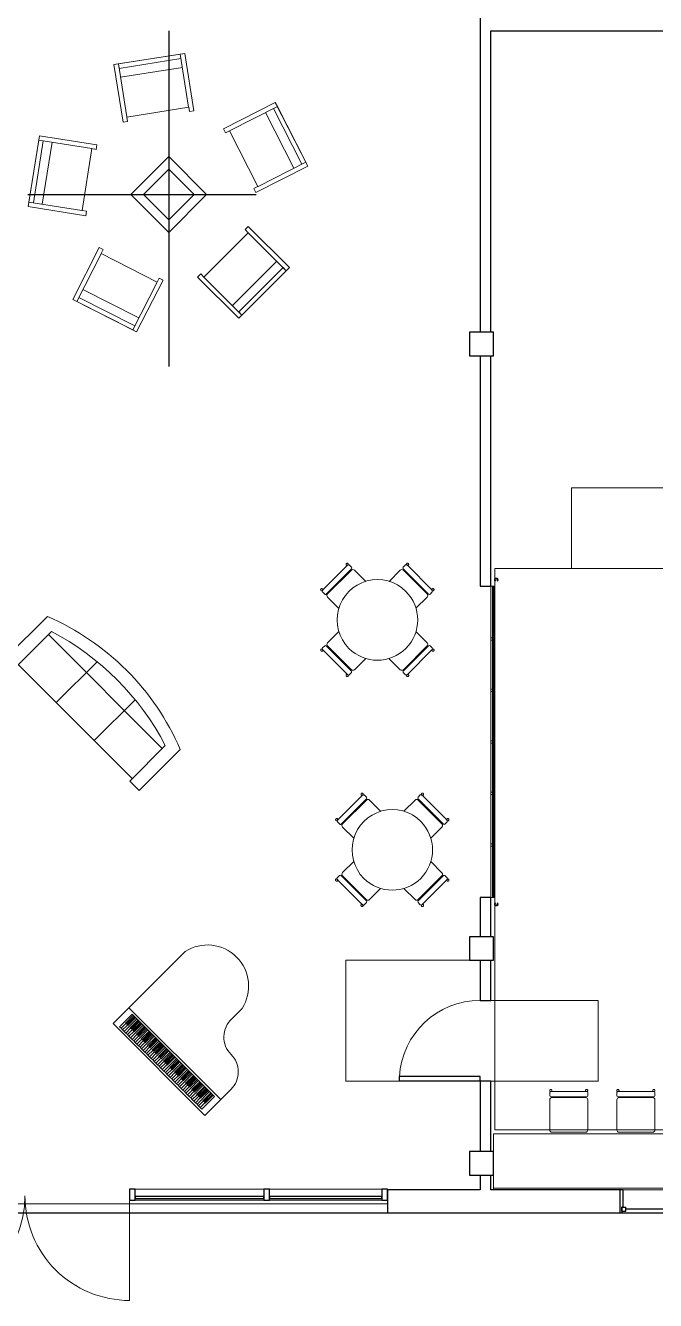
# Model space of a CAD drawing. Header units: millimetres. Extents: x 622 to 32901, y -1338 to 30648.
# Drawn here: x 15971 to 23122, y -1338 to 13127 of the extents above; entities that cross this region are included whole.
import ezdxf

# ---------------------------------------------------------------- set-up
doc = ezdxf.new("R2010")
doc.units = ezdxf.units.MM
doc.header["$MEASUREMENT"] = 0
for name, color, linetype, lineweight in [('A-010-M_LINE', 90, 'Continuous', 9), ('A-010-M_LINE-T', 151, 'Continuous', 9), ('A-200-M_WALL_EXT', 113, 'Continuous', 18), ('A-200-M_WALL_INT', 2, 'Continuous', 18), ('A-214-M_CURT_WALL', 52, 'Continuous', 18), ('A-215-M_CURT_PANEL', 51, 'Continuous', 18), ('A-230-M_FLOOR', 192, 'Continuous', 18), ('A-314-M_WINDO_GLASS', 151, 'Continuous', 30), ('A-314-M_WINDOW', 151, 'Continuous', 18), ('A-314-M_WINDOW_FRM', 151, 'Continuous', 30), ('A-325-M_DOOR', 31, 'Continuous', 18), ('A-325-M_DOOR_PANEL', 31, 'Continuous', 18), ('A-700-M_FFE', 30, 'Continuous', 9), ('A-760-M_FFE_STORAGE', 31, 'Continuous', 9), ('S-280-M_COLUMN', 52, 'Continuous', 18)]:
    doc.layers.add(name, color=color, linetype=linetype, lineweight=lineweight)

# ---------------------------------------------------------------- blocks, each defined once
blk = doc.blocks.new('Door-Curtain-Wall-Double-Storefront - Door-Curtain-Wall-Double-Storefront-420595-Level 1')
at = {"layer": 'A-325-M_DOOR', "color": 8}
for centre, start, end in [((-46.75, 0.5), 360, 90), ((46.75, 0.5), 90, 180)]:
    blk.add_arc(centre, 46.75, start, end, dxfattribs=at)
at = {"layer": 'A-325-M_DOOR_PANEL', "color": 8}
for p, q in [((-46.75, 2.5), (-46.75, 47.25)), ((46.75, 2.5), (46.75, 47.25))]:
    blk.add_line(p, q, dxfattribs=at)
blk = doc.blocks.new('Fixed - 60_ x 72_-458242-Level 1')
at = {"layer": 'A-314-M_WINDO_GLASS', "color": 55}
blk.add_line((-29, 3.47), (26, 3.47), dxfattribs=at)
at = {"layer": 'A-314-M_WINDOW_FRM', "color": 55}
for p, q in [((-31.5, 5.09), (-30.75, 5.09)), ((-30.75, 2.59), (-30.75, 5.09)), ((-30.75, 4.34), (-30.75, 2.59)), ((-30.75, 4.34), (-29, 4.34)), ((-30.75, 2.59), (-29, 2.59)), ((-30.75, 2.59), (-30.25, 2.59)), ((-30.25, -5.09), (-30.25, 2.59)), ((-29, 4.34), (-29, 2.59)), ((26, 4.34), (26, 2.59)), ((27.75, 4.34), (26, 4.34)), ((27.75, 2.59), (26, 2.59)), ((27.25, 2.59), (27.75, 2.59)), ((27.25, 2.59), (27.25, -5.09)), ((27.75, 2.59), (27.75, 5.09)), ((28.5, 5.09), (27.75, 5.09)), ((27.75, 4.34), (27.75, 2.59)), ((-30.25, -5.09), (-31.5, -5.09)), ((27.25, -5.09), (28.5, -5.09))]:
    blk.add_line(p, q, dxfattribs=at)
blk = doc.blocks.new('Rectangular Mullion - 2_5_ x 5_ rectangular-378835-Level 1')
at = {"layer": 'A-214-M_CURT_WALL', "color": 55, "lineweight": 30}
for p, q in [((0, 2.5), (-2.5, 2.5)), ((-2.5, 2.5), (-2.5, -2.5)), ((0, -2.5), (0, 2.5)), ((-2.5, -2.5), (0, -2.5))]:
    blk.add_line(p, q, dxfattribs=at)
blk = doc.blocks.new('Single-Flush_BVL - 36_ x 84_-458760-Level 1')
at = {"layer": 'A-325-M_DOOR', "color": 8}
for p, q in [((-18, 50.38), (-18, 4.25)), ((18, 50.38), (-18, 50.38)), ((18, 4.25), (18, 50.38)), ((-18, 4.25), (-18, 2.38)), ((18, 2.38), (18, 4.25)), ((-36, -2.38), (-36, -62.37)), ((18, -62.37), (18, -2.38)), ((-36, -62.37), (18, -62.37))]:
    blk.add_line(p, q, dxfattribs=at)
blk.add_arc((18, -2.38), 36.07, 180, 266.8211, dxfattribs=at)
at = {"layer": 'A-325-M_DOOR_PANEL', "color": 55, "lineweight": 30}
for p, q in [((16, -2.38), (16, -38.39)), ((18, -2.38), (16, -2.38)), ((18, -2.38), (18, -38.39)), ((18, -38.39), (16, -38.39))]:
    blk.add_line(p, q, dxfattribs=at)
blk = doc.blocks.new('Counter Top_BVL - Cafe Bar-668300-Level 1')
at = {"layer": 'A-760-M_FFE_STORAGE'}
for p, q in [((28.61, 0), (-31.39, 0)), ((112.61, 0), (52.61, 0)), ((196.61, 0), (136.61, 0)), ((280.61, 0), (220.61, 0)), ((337.24, -6.62), (337.24, 0)), ((337.24, -0.75), (-47.26, -0.75)), ((-47.26, -17.87), (-47.26, -25)), ((337.24, -25), (337.24, -17.13)), ((-47.26, -25), (337.24, -25))]:
    blk.add_line(p, q, dxfattribs=at)
blk = doc.blocks.new('Door-Overhead-Sectional_BVL - 12_ x 8_-692668-Level 1')
at = {"layer": 'A-325-M_DOOR', "color": 55, "lineweight": 30}
for p, q in [((-73, -4.5), (-73, -5.25)), ((-72.875, -5.25), (-72.875, -4.5)), ((-72.125, -4.5), (-72, -4.5)), ((-72, -5.25), (-72.125, -5.25)), ((72, -4.5), (72.125, -4.5)), ((72.125, -5.25), (72, -5.25)), ((72.875, -4.5), (72.875, -5.25)), ((73, -5.25), (73, -4.5))]:
    blk.add_line(p, q, dxfattribs=at)
at = {"layer": 'A-325-M_DOOR', "color": 8}
for p, q in [((-69.5, -2.375), (-45.5, -2.375)), ((-69.5, -2.375), (-69.5, -3.875)), ((-69.5, -3.125), (69.5, -3.125)), ((-69.5, -3.125), (-69.5, -3.625)), ((69.5, -3.625), (-69.5, -3.625)), ((-45.5, -3.875), (-69.5, -3.875)), ((-46.5, -2.375), (-22.5, -2.375)), ((-46.5, -2.375), (-46.5, -3.875)), ((-22.5, -3.875), (-46.5, -3.875)), ((-45.5, -3.875), (-45.5, -2.375)), ((-23.5, -2.375), (0.5, -2.375)), ((-23.5, -2.375), (-23.5, -3.875)), ((0.5, -3.875), (-23.5, -3.875)), ((-22.5, -3.875), (-22.5, -2.375)), ((-0.5, -2.375), (23.5, -2.375)), ((-0.5, -2.375), (-0.5, -3.875)), ((23.5, -3.875), (-0.5, -3.875)), ((0.5, -3.875), (0.5, -2.375)), ((22.5, -2.375), (46.5, -2.375)), ((22.5, -2.375), (22.5, -3.875)), ((46.5, -3.875), (22.5, -3.875)), ((23.5, -3.875), (23.5, -2.375)), ((45.5, -2.375), (69.5, -2.375)), ((45.5, -2.375), (45.5, -3.875)), ((69.5, -3.875), (45.5, -3.875)), ((46.5, -3.875), (46.5, -2.375)), ((69.5, -3.875), (69.5, -2.375)), ((69.5, -3.625), (69.5, -3.125))]:
    blk.add_line(p, q, dxfattribs=at)
at = {"layer": 'A-325-M_DOOR', "color": 55, "lineweight": 30}
for centre, radius, start, end in [((-72.5, -4.5), 0.5, 148.18019, 180), ((-72.5, -5.25), 0.5, 180, 0), ((-72.5, -4.5), 0.5, 31.81981, 148.18019), ((-72.5, -4.5), 0.375, 133.81198, 180), ((-72.5, -5.25), 0.375, 180, 0), ((-72.5, -4.5), 0.375, 46.18802, 133.81198), ((-72.5, -4.5), 0.375, 0, 46.18802), ((-72.5, -4.5), 0.5, 0, 31.81981), ((72.5, -4.5), 0.5, 148.18019, 180), ((72.5, -5.25), 0.5, 180, 0), ((72.5, -4.5), 0.5, 31.81981, 148.18019), ((72.5, -4.5), 0.375, 133.81198, 180), ((72.5, -5.25), 0.375, 180, 0), ((72.5, -4.5), 0.375, 46.18802, 133.81198), ((72.5, -4.5), 0.375, 0, 46.18802), ((72.5, -4.5), 0.5, 0, 31.81981)]:
    blk.add_arc(centre, radius, start, end, dxfattribs=at)
blk = doc.blocks.new('System Panel - Glazed-378836-Level 1')
at = {"layer": 'A-215-M_CURT_PANEL', "color": 55, "lineweight": 30}
for p, q in [((25.13, 1.75), (-25.13, 1.75)), ((-25.13, 1.75), (-25.13, 0.75)), ((-25.13, 0.75), (25.13, 0.75)), ((25.13, 0.75), (25.13, 1.75))]:
    blk.add_line(p, q, dxfattribs=at)
blk = doc.blocks.new('System Panel - Glazed-420490-Level 1')
at = {"layer": 'A-215-M_CURT_PANEL', "color": 55, "lineweight": 30}
for p, q in [((28.75, 1.75), (-28.75, 1.75)), ((-28.75, 1.75), (-28.75, 0.75)), ((-28.75, 0.75), (28.75, 0.75)), ((28.75, 0.75), (28.75, 1.75))]:
    blk.add_line(p, q, dxfattribs=at)
blk = doc.blocks.new('Rectangular Mullion - 2_5_ x 5_ rectangular-341510-Level 1')
at = {"layer": 'A-214-M_CURT_WALL', "color": 8}
for p, q in [((1335.18, -332.59), (1385.43, -332.59)), ((1385.43, -337.59), (1335.18, -337.59))]:
    blk.add_line(p, q, dxfattribs=at)
blk = doc.blocks.new('Rectangular Mullion - 2_5_ x 5_ rectangular-420484-Level 1')
at = {"layer": 'A-214-M_CURT_WALL', "color": 8}
for p, q in [((1275.18, -332.59), (1332.68, -332.59)), ((1332.68, -337.59), (1275.18, -337.59))]:
    blk.add_line(p, q, dxfattribs=at)
blk = doc.blocks.new('Rectangular Mullion - 2_5_ x 5_ rectangular-378831-Level 1')
at = {"layer": 'A-214-M_CURT_WALL', "color": 55, "lineweight": 30}
for p, q in [((-1.25, 2.5), (1.25, 2.5)), ((-1.25, -2.5), (-1.25, 2.5)), ((1.25, 2.5), (1.25, -2.5)), ((1.25, -2.5), (-1.25, -2.5))]:
    blk.add_line(p, q, dxfattribs=at)
blk = doc.blocks.new('Glulam-Western Species-Column - 10_75x10_5-390985-Level 1')
at = {"layer": 'S-280-M_COLUMN', "color": 55, "lineweight": 30}
for p, q in [((5.375, 5.25), (-5.375, 5.25)), ((-5.375, 5.25), (-5.375, -5.25)), ((5.375, -5.25), (5.375, 5.25)), ((-5.375, -5.25), (5.375, -5.25))]:
    blk.add_line(p, q, dxfattribs=at)
blk = doc.blocks.new('Chair-Breuer - Chair-Breuer-V12-Level 1')
at = {"layer": 'A-700-M_FFE'}
for p, q in [((-8.5, 8.5), (-8.5, 8.39)), ((-8.5, 8.39), (-8.5, -5)), ((7.5, 9.5), (-7.5, 9.5)), ((8.5, 8.39), (8.5, 8.5)), ((8.5, -5), (8.5, 8.39)), ((-8.5, -6.85), (-8.5, -8.3)), ((8, -6.35), (-8, -6.35)), ((-8, -8.8), (8, -8.8)), ((-7.5, -6), (7.5, -6)), ((8.5, -8.3), (8.5, -6.85))]:
    blk.add_line(p, q, dxfattribs=at)
for centre, radius, start, end in [((-7.5, 8.5), 1, 90, 180), ((7.5, 8.5), 1, 360, 90), ((-7.5, -5), 1, 180, 270), ((7.5, -5), 1, 270, 360), ((-8, -6.85), 0.5, 90, 180), ((-8, -8.3), 0.5, 180, 270), ((8, -6.85), 0.5, 0, 90), ((8, -8.3), 0.5, 270, 0)]:
    blk.add_arc(centre, radius, start, end, dxfattribs=at)
for points in [[(-8.01, -8.68), (-8.05, -8.68), (-8.13, -8.68), (-8.25, -8.73), (-8.35, -8.8), (-8.45, -8.92), (-8.53, -9.11), (-8.5, -9.33), (-8.41, -9.49), (-8.3, -9.59), (-8.16, -9.66), (-8.06, -9.67), (-8.01, -9.67)], [(-8.01, -9.67), (-7.97, -9.67), (-7.89, -9.66), (-7.78, -9.62), (-7.68, -9.55), (-7.57, -9.43), (-7.49, -9.24), (-7.52, -9.02), (-7.61, -8.86), (-7.72, -8.76), (-7.86, -8.69), (-7.96, -8.68), (-8.01, -8.68)], [(8.02, -8.68), (7.98, -8.68), (7.9, -8.68), (7.79, -8.73), (7.69, -8.8), (7.58, -8.92), (7.5, -9.11), (7.53, -9.33), (7.62, -9.49), (7.73, -9.59), (7.87, -9.66), (7.97, -9.67), (8.02, -9.67)], [(8.02, -9.67), (8.06, -9.67), (8.14, -9.66), (8.26, -9.62), (8.36, -9.55), (8.46, -9.43), (8.54, -9.24), (8.51, -9.02), (8.42, -8.86), (8.31, -8.76), (8.17, -8.69), (8.07, -8.68), (8.02, -8.68)]]:
    blk.add_open_spline(points, degree=3, knots=[0, 0, 0, 0, 0.076923, 0.153846, 0.230769, 0.307692, 0.461538, 0.615385, 0.711538, 0.807692, 0.903846, 1, 1, 1, 1], dxfattribs=at)
blk = doc.blocks.new('Cafe Counter_BVL - Cafe Counter_BVL-522763-Level 1')
at = {"layer": 'A-760-M_FFE_STORAGE'}
for p, q in [((-119.26, 84), (-119.26, -24)), ((-83.26, 84), (-119.26, 84)), ((-83.26, 12), (-83.26, 84)), ((84.74, 12), (-83.26, 12)), ((84.74, -12), (84.74, 12)), ((84.74, -12), (20.74, -12)), ((20.74, -12), (20.74, -24)), ((84.74, -24), (84.74, -12)), ((-119.26, -24), (20.74, -24)), ((20.74, -24), (84.74, -24))]:
    blk.add_line(p, q, dxfattribs=at)
blk = doc.blocks.new('Table-Coffee - 24_ x 24_ x 24_-446250-Level 1')
at = {"layer": 'A-700-M_FFE'}
for p, q in [((12.72, 15.75), (-11.28, 15.75)), ((-11.28, 15.75), (-11.28, -8.25)), ((-7.28, -4.25), (-7.28, 11.75)), ((-7.28, 11.75), (8.72, 11.75)), ((8.72, 11.75), (8.72, -4.25)), ((12.72, -8.25), (12.72, 15.75)), ((8.72, -4.25), (-7.28, -4.25)), ((-11.28, -8.25), (12.72, -8.25))]:
    blk.add_line(p, q, dxfattribs=at)
blk = doc.blocks.new('Table-Dining Round w Chairs - 36_ Diameter-443376-Level 1')
at = {"layer": 'A-700-M_FFE'}
for start, end in [(90, 270), (270, 90)]:
    blk.add_arc((4.08, -7.28), 18, start, end, dxfattribs=at)
blk = doc.blocks.new('Chair-Breuer - Chair-Breuer-443338-Level 1')
at = {"layer": 'A-700-M_FFE'}
for p, q in [((-8.5, 2.06), (-8.5, -5)), ((8.5, -5), (8.5, 2.06)), ((-8.5, -6.85), (-8.5, -8.3)), ((8, -6.35), (-8, -6.35)), ((-8, -8.8), (8, -8.8)), ((-7.5, -6), (7.5, -6)), ((8.5, -8.3), (8.5, -6.85))]:
    blk.add_line(p, q, dxfattribs=at)
for centre, radius, start, end in [((-7.5, -5), 1, 180, 270), ((7.5, -5), 1, 270, 360), ((-8, -6.85), 0.5, 90, 180), ((-8, -8.3), 0.5, 180, 270), ((8, -6.85), 0.5, 0, 90), ((8, -8.3), 0.5, 270, 0)]:
    blk.add_arc(centre, radius, start, end, dxfattribs=at)
for points in [[(-8.01, -8.68), (-8.05, -8.68), (-8.13, -8.68), (-8.25, -8.73), (-8.35, -8.8), (-8.45, -8.92), (-8.53, -9.11), (-8.5, -9.33), (-8.41, -9.49), (-8.3, -9.59), (-8.16, -9.66), (-8.06, -9.67), (-8.01, -9.67)], [(-8.01, -9.67), (-7.97, -9.67), (-7.89, -9.66), (-7.78, -9.62), (-7.68, -9.55), (-7.57, -9.43), (-7.49, -9.24), (-7.52, -9.02), (-7.61, -8.86), (-7.72, -8.76), (-7.86, -8.69), (-7.96, -8.68), (-8.01, -8.68)], [(8.02, -8.68), (7.98, -8.68), (7.9, -8.68), (7.79, -8.73), (7.69, -8.8), (7.58, -8.92), (7.5, -9.11), (7.53, -9.33), (7.62, -9.49), (7.73, -9.59), (7.87, -9.66), (7.97, -9.67), (8.02, -9.67)], [(8.02, -9.67), (8.06, -9.67), (8.14, -9.66), (8.26, -9.62), (8.36, -9.55), (8.46, -9.43), (8.54, -9.24), (8.51, -9.02), (8.42, -8.86), (8.31, -8.76), (8.17, -8.69), (8.07, -8.68), (8.02, -8.68)]]:
    blk.add_open_spline(points, degree=3, knots=[0, 0, 0, 0, 0.076923, 0.153846, 0.230769, 0.307692, 0.461538, 0.615385, 0.711538, 0.807692, 0.903846, 1, 1, 1, 1], dxfattribs=at)
blk = doc.blocks.new('Chair-Breuer - Chair-Breuer-V8-Level 1')
at = {"layer": 'A-700-M_FFE'}
for p, q in [((-8.5, 2.13), (-8.5, -5)), ((8.5, -5), (8.5, 2.12)), ((-8.5, -6.85), (-8.5, -8.3)), ((8, -6.35), (-8, -6.35)), ((-8, -8.8), (8, -8.8)), ((-7.5, -6), (7.5, -6)), ((8.5, -8.3), (8.5, -6.85))]:
    blk.add_line(p, q, dxfattribs=at)
for centre, radius, start, end in [((-7.5, -5), 1, 180, 270), ((7.5, -5), 1, 270, 360), ((-8, -6.85), 0.5, 90, 180), ((-8, -8.3), 0.5, 180, 270), ((8, -6.85), 0.5, 0, 90), ((8, -8.3), 0.5, 270, 0)]:
    blk.add_arc(centre, radius, start, end, dxfattribs=at)
for points in [[(-8.01, -8.68), (-8.05, -8.68), (-8.13, -8.68), (-8.25, -8.73), (-8.35, -8.8), (-8.45, -8.92), (-8.53, -9.11), (-8.5, -9.33), (-8.41, -9.49), (-8.3, -9.59), (-8.16, -9.66), (-8.06, -9.67), (-8.01, -9.67)], [(-8.01, -9.67), (-7.97, -9.67), (-7.89, -9.66), (-7.78, -9.62), (-7.68, -9.55), (-7.57, -9.43), (-7.49, -9.24), (-7.52, -9.02), (-7.61, -8.86), (-7.72, -8.76), (-7.86, -8.69), (-7.96, -8.68), (-8.01, -8.68)], [(8.02, -8.68), (7.98, -8.68), (7.9, -8.68), (7.79, -8.73), (7.69, -8.8), (7.58, -8.92), (7.5, -9.11), (7.53, -9.33), (7.62, -9.49), (7.73, -9.59), (7.87, -9.66), (7.97, -9.67), (8.02, -9.67)], [(8.02, -9.67), (8.06, -9.67), (8.14, -9.66), (8.26, -9.62), (8.36, -9.55), (8.46, -9.43), (8.54, -9.24), (8.51, -9.02), (8.42, -8.86), (8.31, -8.76), (8.17, -8.69), (8.07, -8.68), (8.02, -8.68)]]:
    blk.add_open_spline(points, degree=3, knots=[0, 0, 0, 0, 0.076923, 0.153846, 0.230769, 0.307692, 0.461538, 0.615385, 0.711538, 0.807692, 0.903846, 1, 1, 1, 1], dxfattribs=at)
blk = doc.blocks.new('Piano - Baby Grand')
at = {"linetype": 'Continuous'}
for p, q in [((-29, 8.250005), (-29, -27.249995)), ((7, 1.250005), (7, 8.250005)), ((29, -20.749995), (29, -27.249995)), ((-29, -27.249995), (-29, -37.249995)), ((29, -27.249995), (-29, -27.249995)), ((-26, -36.249995), (-26, -28.249995)), ((-26, -28.249995), (26, -28.249995)), ((-25.25, -33.249995), (-25.25, -28.249995)), ((-24.75, -28.249995), (-24.75, -33.249995)), ((-24.25, -33.249995), (-24.25, -28.249995)), ((-23.75, -28.249995), (-23.75, -33.249995)), ((-23, -36.249995), (-23, -28.249995)), ((-22.25, -33.249995), (-22.25, -28.249995)), ((-21.75, -28.249995), (-21.75, -33.249995)), ((-21.25, -33.249995), (-21.25, -28.249995)), ((-20.75, -28.249995), (-20.75, -33.249995)), ((-20.25, -33.249995), (-20.25, -28.249995)), ((-19.75, -28.249995), (-19.75, -33.249995)), ((-19, -36.249995), (-19, -28.249995)), ((-18.25, -33.249995), (-18.25, -28.249995)), ((-17.75, -28.249995), (-17.75, -33.249995)), ((-17.25, -33.249995), (-17.25, -28.249995)), ((-16.75, -28.249995), (-16.75, -33.249995)), ((-16, -36.249995), (-16, -28.249995)), ((-15.25, -33.249995), (-15.25, -28.249995)), ((-14.75, -28.249995), (-14.75, -33.249995)), ((-14.25, -33.249995), (-14.25, -28.249995)), ((-13.75, -28.249995), (-13.75, -33.249995)), ((-13.25, -33.249995), (-13.25, -28.249995)), ((-12.75, -28.249995), (-12.75, -33.249995)), ((-12, -36.249995), (-12, -28.249995)), ((-11.25, -33.249995), (-11.25, -28.249995)), ((-10.75, -28.249995), (-10.75, -33.249995)), ((-10.25, -33.249995), (-10.25, -28.249995)), ((-9.75, -28.249995), (-9.75, -33.249995)), ((-9, -36.249995), (-9, -28.249995)), ((-8.25, -33.249995), (-8.25, -28.249995)), ((-7.75, -28.249995), (-7.75, -33.249995)), ((-7.25, -33.249995), (-7.25, -28.249995)), ((-6.75, -28.249995), (-6.75, -33.249995)), ((-6.25, -33.249995), (-6.25, -28.249995)), ((-5.75, -28.249995), (-5.75, -33.249995)), ((-5, -36.249995), (-5, -28.249995)), ((-4.25, -33.249995), (-4.25, -28.249995)), ((-3.75, -28.249995), (-3.75, -33.249995)), ((-3.25, -33.249995), (-3.25, -28.249995)), ((-2.75, -28.249995), (-2.75, -33.249995)), ((-2, -36.249995), (-2, -28.249995)), ((-1.25, -33.249995), (-1.25, -28.249995)), ((-0.75, -28.249995), (-0.75, -33.249995)), ((-0.25, -33.249995), (-0.25, -28.249995)), ((0.25, -28.249995), (0.25, -33.249995)), ((0.75, -33.249995), (0.75, -28.249995)), ((1.25, -28.249995), (1.25, -33.249995)), ((2, -36.249995), (2, -28.249995)), ((2.75, -33.249995), (2.75, -28.249995)), ((3.25, -28.249995), (3.25, -33.249995)), ((3.75, -33.249995), (3.75, -28.249995)), ((4.25, -28.249995), (4.25, -33.249995)), ((5, -36.249995), (5, -28.249995)), ((5.75, -33.249995), (5.75, -28.249995)), ((6.25, -28.249995), (6.25, -33.249995)), ((6.75, -33.249995), (6.75, -28.249995)), ((7.25, -28.249995), (7.25, -33.249995)), ((7.75, -33.249995), (7.75, -28.249995)), ((8.25, -28.249995), (8.25, -33.249995)), ((9, -36.249995), (9, -28.249995)), ((9.75, -33.249995), (9.75, -28.249995)), ((10.25, -28.249995), (10.25, -33.249995)), ((10.75, -33.249995), (10.75, -28.249995)), ((11.25, -28.249995), (11.25, -33.249995)), ((12, -36.249995), (12, -28.249995)), ((12.75, -33.249995), (12.75, -28.249995)), ((13.25, -28.249995), (13.25, -33.249995)), ((13.75, -33.249995), (13.75, -28.249995)), ((14.25, -28.249995), (14.25, -33.249995)), ((14.75, -33.249995), (14.75, -28.249995)), ((15.25, -28.249995), (15.25, -33.249995)), ((16, -36.249995), (16, -28.249995)), ((16.75, -33.249995), (16.75, -28.249995)), ((17.25, -28.249995), (17.25, -33.249995)), ((17.75, -33.249995), (17.75, -28.249995)), ((18.25, -28.249995), (18.25, -33.249995)), ((19, -36.249995), (19, -28.249995)), ((19.75, -33.249995), (19.75, -28.249995)), ((20.25, -28.249995), (20.25, -33.249995)), ((20.75, -33.249995), (20.75, -28.249995)), ((21.25, -28.249995), (21.25, -33.249995)), ((21.75, -33.249995), (21.75, -28.249995)), ((22.25, -28.249995), (22.25, -33.249995)), ((23, -36.249995), (23, -28.249995)), ((23.75, -33.249995), (23.75, -28.249995)), ((24.25, -28.249995), (24.25, -33.249995)), ((24.75, -33.249995), (24.75, -28.249995)), ((25.25, -28.249995), (25.25, -33.249995)), ((26, -36.249995), (26, -28.249995)), ((29, -37.249995), (29, -27.249995)), ((-25, -33.249995), (-25.25, -33.249995)), ((-24.75, -33.249995), (-25, -33.249995)), ((-25, -36.249995), (-25, -33.249995)), ((-24, -33.249995), (-24.25, -33.249995)), ((-23.75, -33.249995), (-24, -33.249995)), ((-24, -36.249995), (-24, -33.249995)), ((-22, -33.249995), (-22.25, -33.249995)), ((-21.75, -33.249995), (-22, -33.249995)), ((-22, -36.249995), (-22, -33.249995)), ((-21, -33.249995), (-21.25, -33.249995)), ((-20.75, -33.249995), (-21, -33.249995)), ((-21, -36.249995), (-21, -33.249995)), ((-20, -33.249995), (-20.25, -33.249995)), ((-19.75, -33.249995), (-20, -33.249995)), ((-20, -36.249995), (-20, -33.249995)), ((-18, -33.249995), (-18.25, -33.249995)), ((-17.75, -33.249995), (-18, -33.249995)), ((-18, -36.249995), (-18, -33.249995)), ((-17, -33.249995), (-17.25, -33.249995)), ((-16.75, -33.249995), (-17, -33.249995)), ((-17, -36.249995), (-17, -33.249995)), ((-15, -33.249995), (-15.25, -33.249995)), ((-14.75, -33.249995), (-15, -33.249995)), ((-15, -36.249995), (-15, -33.249995)), ((-14, -33.249995), (-14.25, -33.249995)), ((-13.75, -33.249995), (-14, -33.249995)), ((-14, -36.249995), (-14, -33.249995)), ((-13, -33.249995), (-13.25, -33.249995)), ((-12.75, -33.249995), (-13, -33.249995)), ((-13, -36.249995), (-13, -33.249995)), ((-11, -33.249995), (-11.25, -33.249995)), ((-10.75, -33.249995), (-11, -33.249995)), ((-11, -36.249995), (-11, -33.249995)), ((-10, -33.249995), (-10.25, -33.249995)), ((-9.75, -33.249995), (-10, -33.249995)), ((-10, -36.249995), (-10, -33.249995)), ((-8, -33.249995), (-8.25, -33.249995)), ((-7.75, -33.249995), (-8, -33.249995)), ((-8, -36.249995), (-8, -33.249995)), ((-7, -33.249995), (-7.25, -33.249995)), ((-6.75, -33.249995), (-7, -33.249995)), ((-7, -36.249995), (-7, -33.249995)), ((-6, -33.249995), (-6.25, -33.249995)), ((-5.75, -33.249995), (-6, -33.249995)), ((-6, -36.249995), (-6, -33.249995)), ((-4, -33.249995), (-4.25, -33.249995)), ((-3.75, -33.249995), (-4, -33.249995)), ((-4, -36.249995), (-4, -33.249995)), ((-3, -33.249995), (-3.25, -33.249995)), ((-2.75, -33.249995), (-3, -33.249995)), ((-3, -36.249995), (-3, -33.249995)), ((-1, -33.249995), (-1.25, -33.249995)), ((-0.75, -33.249995), (-1, -33.249995)), ((-1, -36.249995), (-1, -33.249995)), ((0, -33.249995), (-0.25, -33.249995)), ((0.25, -33.249995), (0, -33.249995)), ((0, -36.249995), (0, -33.249995)), ((1, -33.249995), (0.75, -33.249995)), ((1.25, -33.249995), (1, -33.249995)), ((1, -36.249995), (1, -33.249995)), ((3, -33.249995), (2.75, -33.249995)), ((3.25, -33.249995), (3, -33.249995)), ((3, -36.249995), (3, -33.249995)), ((4, -33.249995), (3.75, -33.249995)), ((4.25, -33.249995), (4, -33.249995)), ((4, -36.249995), (4, -33.249995)), ((6, -33.249995), (5.75, -33.249995)), ((6.25, -33.249995), (6, -33.249995)), ((6, -36.249995), (6, -33.249995)), ((7, -33.249995), (6.75, -33.249995)), ((7.25, -33.249995), (7, -33.249995)), ((7, -36.249995), (7, -33.249995)), ((8, -33.249995), (7.75, -33.249995)), ((8.25, -33.249995), (8, -33.249995)), ((8, -36.249995), (8, -33.249995)), ((10, -33.249995), (9.75, -33.249995)), ((10.25, -33.249995), (10, -33.249995)), ((10, -36.249995), (10, -33.249995)), ((11, -33.249995), (10.75, -33.249995)), ((11.25, -33.249995), (11, -33.249995)), ((11, -36.249995), (11, -33.249995)), ((13, -33.249995), (12.75, -33.249995)), ((13.25, -33.249995), (13, -33.249995)), ((13, -36.249995), (13, -33.249995)), ((14, -33.249995), (13.75, -33.249995)), ((14.25, -33.249995), (14, -33.249995)), ((14, -36.249995), (14, -33.249995)), ((15, -33.249995), (14.75, -33.249995)), ((15.25, -33.249995), (15, -33.249995)), ((15, -36.249995), (15, -33.249995)), ((17, -33.249995), (16.75, -33.249995)), ((17.25, -33.249995), (17, -33.249995)), ((17, -36.249995), (17, -33.249995)), ((18, -33.249995), (17.75, -33.249995)), ((18.25, -33.249995), (18, -33.249995)), ((18, -36.249995), (18, -33.249995)), ((20, -33.249995), (19.75, -33.249995)), ((20.25, -33.249995), (20, -33.249995)), ((20, -36.249995), (20, -33.249995)), ((21, -33.249995), (20.75, -33.249995)), ((21.25, -33.249995), (21, -33.249995)), ((21, -36.249995), (21, -33.249995)), ((22, -33.249995), (21.75, -33.249995)), ((22.25, -33.249995), (22, -33.249995)), ((22, -36.249995), (22, -33.249995)), ((24, -33.249995), (23.75, -33.249995)), ((24.25, -33.249995), (24, -33.249995)), ((24, -36.249995), (24, -33.249995)), ((25, -33.249995), (24.75, -33.249995)), ((25.25, -33.249995), (25, -33.249995)), ((25, -36.249995), (25, -33.249995)), ((-29, -37.249995), (29, -37.249995)), ((-26, -36.249995), (-25, -36.249995)), ((-25, -36.249995), (-24, -36.249995)), ((-24, -36.249995), (-23, -36.249995)), ((-23, -36.249995), (-22, -36.249995)), ((-22, -36.249995), (-21, -36.249995)), ((-21, -36.249995), (-20, -36.249995)), ((-20, -36.249995), (-19, -36.249995)), ((-19, -36.249995), (-18, -36.249995)), ((-18, -36.249995), (-17, -36.249995)), ((-17, -36.249995), (-16, -36.249995)), ((-16, -36.249995), (-15, -36.249995)), ((-15, -36.249995), (-14, -36.249995)), ((-14, -36.249995), (-13, -36.249995)), ((-13, -36.249995), (-12, -36.249995)), ((-12, -36.249995), (-11, -36.249995)), ((-11, -36.249995), (-10, -36.249995)), ((-10, -36.249995), (-9, -36.249995)), ((-9, -36.249995), (-8, -36.249995)), ((-8, -36.249995), (-7, -36.249995)), ((-7, -36.249995), (-6, -36.249995)), ((-6, -36.249995), (-5, -36.249995)), ((-5, -36.249995), (-4, -36.249995)), ((-4, -36.249995), (-3, -36.249995)), ((-3, -36.249995), (-2, -36.249995)), ((-2, -36.249995), (-1, -36.249995)), ((-1, -36.249995), (0, -36.249995)), ((0, -36.249995), (1, -36.249995)), ((1, -36.249995), (2, -36.249995)), ((2, -36.249995), (3, -36.249995)), ((3, -36.249995), (4, -36.249995)), ((4, -36.249995), (5, -36.249995)), ((5, -36.249995), (6, -36.249995)), ((6, -36.249995), (7, -36.249995)), ((7, -36.249995), (8, -36.249995)), ((8, -36.249995), (9, -36.249995)), ((9, -36.249995), (10, -36.249995)), ((10, -36.249995), (11, -36.249995)), ((11, -36.249995), (12, -36.249995)), ((12, -36.249995), (13, -36.249995)), ((13, -36.249995), (14, -36.249995)), ((14, -36.249995), (15, -36.249995)), ((15, -36.249995), (16, -36.249995)), ((16, -36.249995), (17, -36.249995)), ((17, -36.249995), (18, -36.249995)), ((18, -36.249995), (19, -36.249995)), ((19, -36.249995), (20, -36.249995)), ((20, -36.249995), (21, -36.249995)), ((21, -36.249995), (22, -36.249995)), ((22, -36.249995), (23, -36.249995)), ((23, -36.249995), (24, -36.249995)), ((24, -36.249995), (25, -36.249995)), ((25, -36.249995), (26, -36.249995))]:
    blk.add_line(p, q, dxfattribs=at)
for centre, radius, start, end in [((-11, 4.327585), 18.42241, 12.29325, 167.7067), ((18, 1.250005), 11, 177.3974, 270), ((18, -20.749995), 11, 0, 90)]:
    blk.add_arc(centre, radius, start, end, dxfattribs=at)
blk = doc.blocks.new('Sofa - Roundback 7 ft.')
at = {"linetype": 'Continuous'}
for p, q in [((-12.00002, -32.4421), (-12.00003, -6.5971)), ((11.99997, -32.4421), (11.99998, -6.5971)), ((-36.000027, -34), (-36.000027, -11.4696)), ((-35.999844, -13.3819), (35.9998, -13.3819)), ((35.99998, -34), (35.99998, -11.4696)), ((-36.000027, -32.4421), (35.99998, -32.4421))]:
    blk.add_line(p, q, dxfattribs=at)
for points in [[(-36.000027, -34), (-42.000027, -34), (-42.000027, -8)], [(41.99998, -8), (41.99998, -34), (35.99998, -34)]]:
    blk.add_lwpolyline(points, dxfattribs=at)
for centre, radius, start, end in [((0, -114.25), 114.25, 68.43141, 111.5686), ((-0.00001, -127.1968), 121.1968, 72.72033, 107.2797)]:
    blk.add_arc(centre, radius, start, end, dxfattribs=at)
blk = doc.blocks.new('Sofa - 32_-648677-Level 1')
at = {"layer": 'A-700-M_FFE'}
for p, q in [((18.77, 18.75), (-13.23, 18.75)), ((-13.23, 18.75), (-13.23, -7.25)), ((-13.23, -7.25), (-13.23, 18.75)), ((-13.23, 18.75), (-11.23, 18.75)), ((-11.23, 18.75), (-11.23, -5.2)), ((-11.23, 16.75), (-11.23, 18.75)), ((-11.23, 18.75), (16.77, 18.75)), ((16.77, -5.2), (16.77, 18.75)), ((16.77, 18.75), (18.77, 18.75)), ((16.77, 18.75), (16.77, 16.75)), ((18.77, -7.25), (18.77, 18.75)), ((18.77, 18.75), (18.77, -7.25)), ((16.77, 16.75), (-11.23, 16.75)), ((-11.23, 12.75), (16.77, 12.75)), ((-11.23, -7.25), (-11.23, -5.25)), ((-11.23, -5.25), (16.77, -5.25)), ((16.77, -5.25), (16.77, -7.25)), ((-13.23, -7.25), (-11.23, -7.25)), ((-11.23, -7.25), (-13.23, -7.25)), ((16.77, -7.25), (18.77, -7.25)), ((18.77, -7.25), (16.77, -7.25))]:
    blk.add_line(p, q, dxfattribs=at)

msp = doc.modelspace()

# ---------------------------------------------------------------- linework, layer by layer
at = {"layer": 'A-010-M_LINE', "lineweight": 30}
for p, q in [((17597, 13067), (17597, 9257)), ((15999, 11208), (18590, 11208))]:
    msp.add_line(p, q, dxfattribs=at)
at = {"layer": 'A-010-M_LINE-T'}
for p, q in [((24912, 6967), (21299, 6967)), ((21299, 6967), (21299, 598)), ((21299, 598), (31002, 598))]:
    msp.add_line(p, q, dxfattribs=at)
at = {"layer": 'A-200-M_WALL_EXT', "color": 55, "lineweight": 30}
for p, q in [((21131, -84), (20080, -84)), ((20080, -84), (20080, -343)), ((22722, -84), (21251, -84)), ((22722, -343), (22722, -84)), ((622, -343), (26470, -343)), ((20080, -343), (22722, -343))]:
    msp.add_line(p, q, dxfattribs=at)
at = {"layer": 'A-200-M_WALL_EXT', "color": 8}
msp.add_line((24246, -343), (22722, -343), dxfattribs=at)
at = {"layer": 'A-200-M_WALL_INT', "color": 55, "lineweight": 30}
for p, q in [((21131, 17464), (21131, 9647)), ((21251, 9647), (21251, 13067)), ((21251, 13067), (31050, 13067)), ((21131, 9380), (21131, 6764)), ((21251, 6764), (21251, 9380)), ((21131, 6764), (21251, 6764)), ((21251, 3234), (21131, 3234)), ((21131, 3234), (21131, 2789)), ((21251, 2789), (21251, 3234)), ((21131, 2522), (21131, 2065)), ((21251, 2065), (21251, 2522)), ((21131, 2065), (21251, 2065)), ((21251, 1151), (21131, 1151)), ((21131, 1151), (21131, 351)), ((21251, 351), (21251, 1151)), ((21131, 84), (21131, -84)), ((21251, -84), (21251, 84))]:
    msp.add_line(p, q, dxfattribs=at)
at = {"layer": 'A-230-M_FLOOR', "color": 8}
msp.add_line((11850, -240), (20080, -240), dxfattribs=at)

# ---------------------------------------------------------------- block references
at = {"layer": 'A-214-M_CURT_WALL', "color": 8, "extrusion": (0, 0, -1), "xscale": 25.4, "yscale": 25.4, "zscale": 25.4}
for p in [(-17184, -138), (-18708, -138)]:
    msp.add_blockref('Rectangular Mullion - 2_5_ x 5_ rectangular-378831-Level 1', p, dxfattribs=at)
at = {"layer": 'A-214-M_CURT_WALL', "color": 8, "xscale": 25.4, "yscale": 25.4, "zscale": 25.4}
for name, p in [('Rectangular Mullion - 2_5_ x 5_ rectangular-420484-Level 1', (-15174, 8373)), ('Rectangular Mullion - 2_5_ x 5_ rectangular-341510-Level 1', (-15174, 8373)), ('Rectangular Mullion - 2_5_ x 5_ rectangular-378835-Level 1', (20080, -138))]:
    msp.add_blockref(name, p, dxfattribs=at)
at = {"layer": 'A-215-M_CURT_PANEL', "color": 8, "xscale": 25.4, "yscale": 25.4, "zscale": 25.4, "rotation": 180}
for name, p in [('System Panel - Glazed-420490-Level 1', (17946, -138)), ('System Panel - Glazed-378836-Level 1', (19378, -138))]:
    msp.add_blockref(name, p, dxfattribs=at)
at = {"layer": 'A-314-M_WINDOW', "color": 8, "xscale": 25.4, "yscale": 25.4, "zscale": 25.4, "rotation": 180}
msp.add_blockref('Fixed - 60_ x 72_-458242-Level 1', (23445, -214), dxfattribs=at)
at = {"layer": 'A-325-M_DOOR', "color": 8, "xscale": 25.4, "yscale": 25.4, "zscale": 25.4}
for name, p, rotation in [('Door-Overhead-Sectional_BVL - 12_ x 8_-692668-Level 1', (21191, 4999), 89.99999999999991), ('Single-Flush_BVL - 36_ x 84_-458760-Level 1', (21191, 1608), 269.9999999999999), ('Door-Curtain-Wall-Double-Storefront - Door-Curtain-Wall-Double-Storefront-420595-Level 1', (15965, -138), 180)]:
    msp.add_blockref(name, p, dxfattribs=dict(at, rotation=rotation))
at = {"layer": 'A-700-M_FFE'}
for name, p, xscale, yscale, zscale, rotation in [('Sofa - 32_-648677-Level 1', (17382, 12265), 25.4, 25.4, 25.4, 8.999999999999238), ('Sofa - 32_-648677-Level 1', (18535, 11739), 25.4, 25.4, 25.4, 296.9999999999993), ('Sofa - 32_-648677-Level 1', (16526, 11330), 25.4, 25.4, 25.4, 80.9999999999993), ('Table-Coffee - 24_ x 24_ x 24_-446250-Level 1', (17651, 11128), 25.39999999999999, 25.39999999999999, 25.39999999999999, 44.99999999999979), ('Sofa - 32_-648677-Level 1', (18392, 10480), 25.4, 25.4, 25.4, 224.9999999999993), ('Sofa - 32_-648677-Level 1', (17150, 10227), 25.4, 25.4, 25.4, 152.9999999999993), ('Chair-Breuer - Chair-Breuer-V8-Level 1', (19643, 6705), 25.40000000000001, 25.40000000000001, 25.40000000000001, 224.9999999999948), ('Table-Dining Round w Chairs - 36_ Diameter-443376-Level 1', (19908, 6179), 25.40000000000001, 25.40000000000001, 25.40000000000001, 134.9999999999997), ('Chair-Breuer - Chair-Breuer-443338-Level 1', (20287, 6705), 25.40000000000001, 25.40000000000001, 25.40000000000001, 134.9999999999945), ('Sofa - Roundback 7 ft.', (17118, 5812), 25.4, 25.4, 25.4, 315), ('Chair-Breuer - Chair-Breuer-443338-Level 1', (19643, 6061), 25.40000000000001, 25.40000000000001, 25.40000000000001, 314.9999999999948), ('Chair-Breuer - Chair-Breuer-V8-Level 1', (20287, 6061), 25.40000000000001, 25.40000000000001, 25.40000000000001, 44.99999999999472), ('Chair-Breuer - Chair-Breuer-V8-Level 1', (19813, 4096), 25.40000000000001, 25.40000000000001, 25.40000000000001, 224.9999999999948), ('Table-Dining Round w Chairs - 36_ Diameter-443376-Level 1', (20077, 3570), 25.40000000000001, 25.40000000000001, 25.40000000000001, 134.9999999999997), ('Chair-Breuer - Chair-Breuer-443338-Level 1', (20456, 4096), 25.40000000000001, 25.40000000000001, 25.40000000000001, 134.9999999999945), ('Chair-Breuer - Chair-Breuer-443338-Level 1', (19812, 3453), 25.40000000000001, 25.40000000000001, 25.40000000000001, 314.9999999999948), ('Chair-Breuer - Chair-Breuer-V8-Level 1', (20456, 3452), 25.40000000000001, 25.40000000000001, 25.40000000000001, 44.99999999999472), ('Piano - Baby Grand', (18156, 1952), 25.4, 25.4, 25.4, 315), ('Chair-Breuer - Chair-Breuer-V12-Level 1', (22137, 811), 25.4, 25.4, 25.4, 180), ('Chair-Breuer - Chair-Breuer-V12-Level 1', (22899, 811), 25.4, 25.4, 25.4, 180)]:
    msp.add_blockref(name, p, dxfattribs=dict(at, xscale=xscale, yscale=yscale, zscale=zscale, rotation=rotation))
at = {"layer": 'A-760-M_FFE_STORAGE', "xscale": 25.4, "yscale": 25.4, "zscale": 25.4}
for name, p, rotation in [('Cafe Counter_BVL - Cafe Counter_BVL-522763-Level 1', (24303, 9997), 89.99999999999991), ('Counter Top_BVL - Cafe Bar-668300-Level 1', (29849, -84), 180)]:
    msp.add_blockref(name, p, dxfattribs=dict(at, rotation=rotation))
at = {"layer": 'S-280-M_COLUMN', "color": 8, "xscale": 25.4, "yscale": 25.4, "zscale": 25.4}
for p in [(21147, 9514), (21147, 2656), (21147, 217)]:
    msp.add_blockref('Glulam-Western Species-Column - 10_75x10_5-390985-Level 1', p, dxfattribs=at)

doc.saveas('drawing.dxf')
